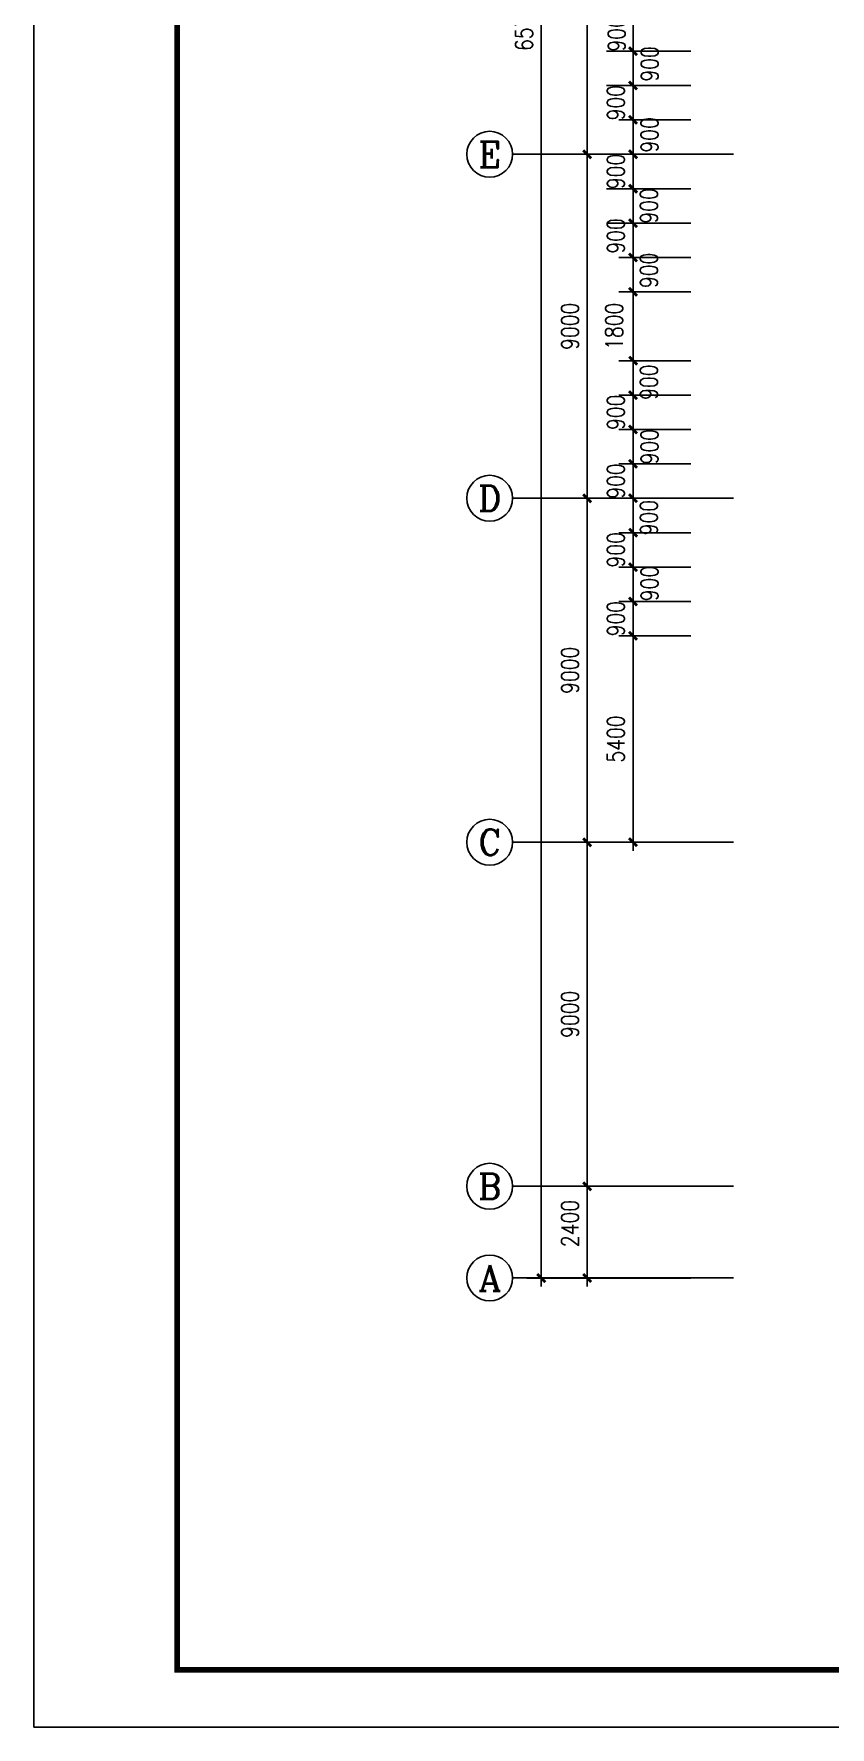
# Model space of a CAD drawing. Extents: x -55219 to 470149, y 494712 to 780039.
# Drawn here: x 78170 to 99004, y 690939 to 735240 of the extents above; entities that cross this region are included whole.
import ezdxf
from ezdxf.enums import TextEntityAlignment as Align

# ---------------------------------------------------------------- set-up
doc = ezdxf.new("R2010")
doc.units = 0
doc.header["$LTSCALE"] = 1500
doc.header["$MEASUREMENT"] = 0
doc.layers.get('0').update_dxf_attribs({"linetype": 'CONTINUOUS'})
doc.layers.get('DEFPOINTS').update_dxf_attribs({"linetype": 'CONTINUOUS'})
for name, color, linetype in [('AXIS', 3, 'CONTINUOUS'), ('AXIS_TEXT', 7, 'CONTINUOUS'), ('PUB_DIM', 3, 'CONTINUOUS'), ('PUB_TITLE', 4, 'CONTINUOUS')]:
    doc.layers.add(name, color=color, linetype=linetype)
doc.styles.add('COMPLEX', font='COMPLEX')
doc.styles.add('DIM_FONT', font='SIMPLEX.shx', dxfattribs={"width": 0.8})
doc.dimstyles.new('AXIS150', dxfattribs={"dimscale": 1.5, "dimtxt": 300, "dimasz": 1, "dimexe": 250, "dimexo": 300, "dimgap": 150, "dimtad": 1, "dimdec": 0, "dimzin": 0, "dimdsep": 46, "dimtxsty": 'DIM_FONT', "dimblk": '_DIMX', "dimcen": 0.09, "dimse1": 1, "dimse2": 1, "dimclrt": 7, "dimadec": 0, "dimazin": 0, "dimtfac": 1, "dimtdec": 0, "dimtix": 1, "dimtmove": 2, "dimatfit": 3, "dimldrblk": '_DIMX', "dimfxl": 1, "dimtolj": 1, "dimtzin": 0, "dimarcsym": 0})
doc.dimstyles.new('DIMA150', dxfattribs={"dimscale": 1.5, "dimtxt": 300, "dimasz": 1, "dimexe": 250, "dimexo": 300, "dimgap": 150, "dimtad": 1, "dimdec": 0, "dimzin": 0, "dimdsep": 46, "dimtxsty": 'DIM_FONT', "dimblk": '_DIMX', "dimcen": 0.09, "dimse1": 1, "dimclrt": 7, "dimadec": 0, "dimazin": 0, "dimtfac": 1, "dimtdec": 0, "dimtix": 1, "dimtmove": 2, "dimatfit": 3, "dimldrblk": '_DIMX', "dimfxl": 1, "dimtolj": 1, "dimtzin": 0, "dimarcsym": 0})
doc.dimstyles.new('DIMB150', dxfattribs={"dimscale": 1.5, "dimtxt": 300, "dimasz": 1, "dimexe": 250, "dimexo": 300, "dimgap": 150, "dimtad": 1, "dimdec": 0, "dimzin": 0, "dimdsep": 46, "dimtxsty": 'DIM_FONT', "dimblk": '_DIMX', "dimcen": 0.09, "dimse2": 1, "dimclrt": 7, "dimadec": 0, "dimazin": 0, "dimtfac": 1, "dimtdec": 0, "dimtix": 1, "dimtmove": 2, "dimatfit": 3, "dimldrblk": '_DIMX', "dimfxl": 1, "dimtolj": 1, "dimtzin": 0, "dimarcsym": 0})
doc.dimstyles.new('DIMN150', dxfattribs={"dimscale": 1.5, "dimtxt": 300, "dimasz": 1, "dimexe": 250, "dimexo": 300, "dimgap": 150, "dimtad": 1, "dimdec": 0, "dimzin": 0, "dimdsep": 46, "dimtxsty": 'DIM_FONT', "dimblk": '_DIMX', "dimcen": 0.09, "dimclrt": 7, "dimadec": 0, "dimazin": 0, "dimtfac": 1, "dimtdec": 0, "dimtix": 1, "dimtmove": 2, "dimatfit": 3, "dimldrblk": '_DIMX', "dimfxl": 1, "dimtolj": 1, "dimtzin": 0, "dimarcsym": 0})

# ---------------------------------------------------------------- blocks, each defined once
blk = doc.blocks.new('_DIMX')
blk.add_line((-150, 0), (150, 0))
at = {"const_width": 50}
blk.add_lwpolyline([(-70, -70), (70, 70)], dxfattribs=at)
blk = doc.blocks.new('*D1117')
at = {"color": 0, "linetype": 'ByBlock'}
for p, q in [((95355, 735690), (93472, 735690)), ((93847, 734792), (93847, 735689)), ((95355, 734790), (93472, 734790))]:
    blk.add_line(p, q, dxfattribs=at)
at = {"layer": 'DEFPOINTS', "color": 0, "linetype": 'ByBlock'}
for p in [(93847, 735690), (95805, 735690), (95805, 734790)]:
    blk.add_point(p, dxfattribs=at)
at = {"color": 0, "linetype": 'ByBlock', "xscale": 1.5, "yscale": 1.5, "zscale": 1.5}
for p, rotation in [((93847, 735690), 90), ((93847, 734790), 270)]:
    blk.add_blockref('_DIMX', p, dxfattribs=dict(at, rotation=rotation))
at = {"color": 7, "linetype": 'ByBlock', "insert": (93418, 735240), "char_height": 450, "attachment_point": 5, "rotation": 90, "style": 'DIM_FONT'}
blk.add_mtext('\\A1;900', dxfattribs=at)
blk = doc.blocks.new('*D1116')
at = {"color": 0, "linetype": 'ByBlock'}
for p, q in [((93150, 734790), (94222, 734790)), ((93847, 733892), (93847, 734789)), ((93150, 733890), (94222, 733890))]:
    blk.add_line(p, q, dxfattribs=at)
at = {"layer": 'DEFPOINTS', "color": 0, "linetype": 'ByBlock'}
for p in [(92700, 734790), (93847, 734790), (92700, 733890)]:
    blk.add_point(p, dxfattribs=at)
at = {"color": 0, "linetype": 'ByBlock', "xscale": 1.5, "yscale": 1.5, "zscale": 1.5}
for p, rotation in [((93847, 734790), 90), ((93847, 733890), 270)]:
    blk.add_blockref('_DIMX', p, dxfattribs=dict(at, rotation=rotation))
at = {"color": 7, "linetype": 'ByBlock', "insert": (94282, 734453), "char_height": 450, "attachment_point": 5, "rotation": 90, "style": 'DIM_FONT'}
blk.add_mtext('\\A1;900', dxfattribs=at)
blk = doc.blocks.new('*D1115')
at = {"color": 0, "linetype": 'ByBlock'}
for p, q in [((95355, 733890), (93472, 733890)), ((93847, 733892), (93847, 733893)), ((93847, 732990), (93847, 733890)), ((95355, 732990), (93472, 732990)), ((93847, 732989), (93847, 732987))]:
    blk.add_line(p, q, dxfattribs=at)
at = {"layer": 'DEFPOINTS', "color": 0, "linetype": 'ByBlock'}
for p in [(93847, 733890), (95805, 733890), (95805, 732990)]:
    blk.add_point(p, dxfattribs=at)
at = {"color": 0, "linetype": 'ByBlock', "xscale": 1.5, "yscale": 1.5, "zscale": 1.5}
for p, rotation in [((93847, 733890), 270), ((93847, 732990), 90)]:
    blk.add_blockref('_DIMX', p, dxfattribs=dict(at, rotation=rotation))
at = {"color": 7, "linetype": 'ByBlock', "insert": (93397, 733440), "char_height": 450, "attachment_point": 5, "rotation": 90, "style": 'DIM_FONT'}
blk.add_mtext('\\A1;900', dxfattribs=at)
blk = doc.blocks.new('*D1114')
at = {"color": 0, "linetype": 'ByBlock'}
for p, q in [((95355, 732990), (93472, 732990)), ((93847, 732092), (93847, 732989))]:
    blk.add_line(p, q, dxfattribs=at)
at = {"layer": 'DEFPOINTS', "color": 0, "linetype": 'ByBlock'}
for p in [(93847, 732990), (95805, 732990), (95805, 732090)]:
    blk.add_point(p, dxfattribs=at)
at = {"color": 0, "linetype": 'ByBlock', "xscale": 1.5, "yscale": 1.5, "zscale": 1.5}
for p, rotation in [((93847, 732990), 90), ((93847, 732090), 270)]:
    blk.add_blockref('_DIMX', p, dxfattribs=dict(at, rotation=rotation))
at = {"color": 7, "linetype": 'ByBlock', "insert": (94279, 732597), "char_height": 450, "attachment_point": 5, "rotation": 90, "style": 'DIM_FONT'}
blk.add_mtext('\\A1;900', dxfattribs=at)
blk = doc.blocks.new('*D1113')
at = {"color": 0, "linetype": 'ByBlock'}
for p, q in [((93847, 732092), (93847, 732093)), ((93847, 731190), (93847, 732090)), ((95355, 731190), (93472, 731190)), ((93847, 731189), (93847, 731187))]:
    blk.add_line(p, q, dxfattribs=at)
at = {"layer": 'DEFPOINTS', "color": 0, "linetype": 'ByBlock'}
for p in [(93847, 732090), (95805, 732090), (95805, 731190)]:
    blk.add_point(p, dxfattribs=at)
at = {"color": 0, "linetype": 'ByBlock', "xscale": 1.5, "yscale": 1.5, "zscale": 1.5}
for p, rotation in [((93847, 732090), 270), ((93847, 731190), 90)]:
    blk.add_blockref('_DIMX', p, dxfattribs=dict(at, rotation=rotation))
at = {"color": 7, "linetype": 'ByBlock', "insert": (93397, 731640), "char_height": 450, "attachment_point": 5, "rotation": 90, "style": 'DIM_FONT'}
blk.add_mtext('\\A1;900', dxfattribs=at)
blk = doc.blocks.new('*D1112')
at = {"color": 0, "linetype": 'ByBlock'}
for p, q in [((93150, 731190), (94222, 731190)), ((93847, 730292), (93847, 731189)), ((93150, 730290), (94222, 730290))]:
    blk.add_line(p, q, dxfattribs=at)
at = {"layer": 'DEFPOINTS', "color": 0, "linetype": 'ByBlock'}
for p in [(92700, 731190), (93847, 731190), (92700, 730290)]:
    blk.add_point(p, dxfattribs=at)
at = {"color": 0, "linetype": 'ByBlock', "xscale": 1.5, "yscale": 1.5, "zscale": 1.5}
for p, rotation in [((93847, 731190), 90), ((93847, 730290), 270)]:
    blk.add_blockref('_DIMX', p, dxfattribs=dict(at, rotation=rotation))
at = {"color": 7, "linetype": 'ByBlock', "insert": (94262, 730740), "char_height": 450, "attachment_point": 5, "rotation": 90, "style": 'DIM_FONT'}
blk.add_mtext('\\A1;900', dxfattribs=at)
blk = doc.blocks.new('*D1111')
at = {"color": 0, "linetype": 'ByBlock'}
for p, q in [((95355, 730290), (93472, 730290)), ((93847, 729392), (93847, 730289)), ((95355, 729390), (93472, 729390))]:
    blk.add_line(p, q, dxfattribs=at)
at = {"layer": 'DEFPOINTS', "color": 0, "linetype": 'ByBlock'}
for p in [(93847, 730290), (95805, 730290), (95805, 729390)]:
    blk.add_point(p, dxfattribs=at)
at = {"color": 0, "linetype": 'ByBlock', "xscale": 1.5, "yscale": 1.5, "zscale": 1.5}
for p, rotation in [((93847, 730290), 90), ((93847, 729390), 270)]:
    blk.add_blockref('_DIMX', p, dxfattribs=dict(at, rotation=rotation))
at = {"color": 7, "linetype": 'ByBlock', "insert": (93398, 729953), "char_height": 450, "attachment_point": 5, "rotation": 90, "style": 'DIM_FONT'}
blk.add_mtext('\\A1;900', dxfattribs=at)
blk = doc.blocks.new('*D1110')
at = {"color": 0, "linetype": 'ByBlock'}
for p, q in [((95355, 729390), (93472, 729390)), ((93847, 728492), (93847, 729389)), ((95355, 728490), (93472, 728490))]:
    blk.add_line(p, q, dxfattribs=at)
at = {"layer": 'DEFPOINTS', "color": 0, "linetype": 'ByBlock'}
for p in [(93847, 729390), (95805, 729390), (95805, 728490)]:
    blk.add_point(p, dxfattribs=at)
at = {"color": 0, "linetype": 'ByBlock', "xscale": 1.5, "yscale": 1.5, "zscale": 1.5}
for p, rotation in [((93847, 729390), 90), ((93847, 728490), 270)]:
    blk.add_blockref('_DIMX', p, dxfattribs=dict(at, rotation=rotation))
at = {"color": 7, "linetype": 'ByBlock', "insert": (94262, 729053), "char_height": 450, "attachment_point": 5, "rotation": 90, "style": 'DIM_FONT'}
blk.add_mtext('\\A1;900', dxfattribs=at)
blk = doc.blocks.new('*D1109')
at = {"color": 0, "linetype": 'ByBlock'}
for p, q in [((95355, 728490), (93472, 728490)), ((93847, 726692), (93847, 728489)), ((95355, 726690), (93472, 726690))]:
    blk.add_line(p, q, dxfattribs=at)
at = {"layer": 'DEFPOINTS', "color": 0, "linetype": 'ByBlock'}
for p in [(93847, 728490), (95805, 728490), (95805, 726690)]:
    blk.add_point(p, dxfattribs=at)
at = {"color": 0, "linetype": 'ByBlock', "xscale": 1.5, "yscale": 1.5, "zscale": 1.5}
for p, rotation in [((93847, 728490), 90), ((93847, 726690), 270)]:
    blk.add_blockref('_DIMX', p, dxfattribs=dict(at, rotation=rotation))
at = {"color": 7, "linetype": 'ByBlock', "insert": (93352, 727590), "char_height": 450, "attachment_point": 5, "rotation": 90, "style": 'DIM_FONT'}
blk.add_mtext('\\A1;1800', dxfattribs=at)
blk = doc.blocks.new('*D1108')
at = {"color": 0, "linetype": 'ByBlock'}
for p, q in [((95355, 726690), (93472, 726690)), ((93847, 725792), (93847, 726689)), ((95355, 725790), (93472, 725790))]:
    blk.add_line(p, q, dxfattribs=at)
at = {"layer": 'DEFPOINTS', "color": 0, "linetype": 'ByBlock'}
for p in [(93847, 726690), (95805, 726690), (95805, 725790)]:
    blk.add_point(p, dxfattribs=at)
at = {"color": 0, "linetype": 'ByBlock', "xscale": 1.5, "yscale": 1.5, "zscale": 1.5}
for p, rotation in [((93847, 726690), 90), ((93847, 725790), 270)]:
    blk.add_blockref('_DIMX', p, dxfattribs=dict(at, rotation=rotation))
at = {"color": 7, "linetype": 'ByBlock', "insert": (94262, 726128), "char_height": 450, "attachment_point": 5, "rotation": 90, "style": 'DIM_FONT'}
blk.add_mtext('\\A1;900', dxfattribs=at)
blk = doc.blocks.new('*D1107')
at = {"color": 0, "linetype": 'ByBlock'}
for p, q in [((95355, 725790), (93472, 725790)), ((93847, 724892), (93847, 725789)), ((95355, 724890), (93472, 724890))]:
    blk.add_line(p, q, dxfattribs=at)
at = {"layer": 'DEFPOINTS', "color": 0, "linetype": 'ByBlock'}
for p in [(93847, 725790), (95805, 725790), (95805, 724890)]:
    blk.add_point(p, dxfattribs=at)
at = {"color": 0, "linetype": 'ByBlock', "xscale": 1.5, "yscale": 1.5, "zscale": 1.5}
for p, rotation in [((93847, 725790), 90), ((93847, 724890), 270)]:
    blk.add_blockref('_DIMX', p, dxfattribs=dict(at, rotation=rotation))
at = {"color": 7, "linetype": 'ByBlock', "insert": (93398, 725340), "char_height": 450, "attachment_point": 5, "rotation": 90, "style": 'DIM_FONT'}
blk.add_mtext('\\A1;900', dxfattribs=at)
blk = doc.blocks.new('*D1106')
at = {"color": 0, "linetype": 'ByBlock'}
for p, q in [((95355, 724890), (93472, 724890)), ((93847, 723992), (93847, 724889)), ((95355, 723990), (93472, 723990))]:
    blk.add_line(p, q, dxfattribs=at)
at = {"layer": 'DEFPOINTS', "color": 0, "linetype": 'ByBlock'}
for p in [(93847, 724890), (95805, 724890), (95805, 723990)]:
    blk.add_point(p, dxfattribs=at)
at = {"color": 0, "linetype": 'ByBlock', "xscale": 1.5, "yscale": 1.5, "zscale": 1.5}
for p, rotation in [((93847, 724890), 90), ((93847, 723990), 270)]:
    blk.add_blockref('_DIMX', p, dxfattribs=dict(at, rotation=rotation))
at = {"color": 7, "linetype": 'ByBlock', "insert": (94279, 724440), "char_height": 450, "attachment_point": 5, "rotation": 90, "style": 'DIM_FONT'}
blk.add_mtext('\\A1;900', dxfattribs=at)
blk = doc.blocks.new('*D1105')
at = {"color": 0, "linetype": 'ByBlock'}
for p, q in [((95355, 723990), (93472, 723990)), ((93847, 723992), (93847, 723993)), ((93847, 723090), (93847, 723990)), ((93847, 723089), (93847, 723087))]:
    blk.add_line(p, q, dxfattribs=at)
at = {"layer": 'DEFPOINTS', "color": 0, "linetype": 'ByBlock'}
for p in [(93847, 723990), (95805, 723990), (95805, 723090)]:
    blk.add_point(p, dxfattribs=at)
at = {"color": 0, "linetype": 'ByBlock', "xscale": 1.5, "yscale": 1.5, "zscale": 1.5}
for p, rotation in [((93847, 723990), 270), ((93847, 723090), 90)]:
    blk.add_blockref('_DIMX', p, dxfattribs=dict(at, rotation=rotation))
at = {"color": 7, "linetype": 'ByBlock', "insert": (93397, 723540), "char_height": 450, "attachment_point": 5, "rotation": 90, "style": 'DIM_FONT'}
blk.add_mtext('\\A1;900', dxfattribs=at)
blk = doc.blocks.new('*D1104')
at = {"color": 0, "linetype": 'ByBlock'}
for p, q in [((93847, 722192), (93847, 723089)), ((95355, 722190), (93472, 722190))]:
    blk.add_line(p, q, dxfattribs=at)
at = {"layer": 'DEFPOINTS', "color": 0, "linetype": 'ByBlock'}
for p in [(93847, 723090), (95805, 723090), (95805, 722190)]:
    blk.add_point(p, dxfattribs=at)
at = {"color": 0, "linetype": 'ByBlock', "xscale": 1.5, "yscale": 1.5, "zscale": 1.5}
for p, rotation in [((93847, 723090), 90), ((93847, 722190), 270)]:
    blk.add_blockref('_DIMX', p, dxfattribs=dict(at, rotation=rotation))
at = {"color": 7, "linetype": 'ByBlock', "insert": (94261, 722584), "char_height": 450, "attachment_point": 5, "rotation": 90, "style": 'DIM_FONT'}
blk.add_mtext('\\A1;900', dxfattribs=at)
blk = doc.blocks.new('*D1103')
at = {"color": 0, "linetype": 'ByBlock'}
for p, q in [((95355, 722190), (93472, 722190)), ((93847, 722192), (93847, 722193)), ((93847, 721290), (93847, 722190)), ((95355, 721290), (93472, 721290)), ((93847, 721289), (93847, 721287))]:
    blk.add_line(p, q, dxfattribs=at)
at = {"layer": 'DEFPOINTS', "color": 0, "linetype": 'ByBlock'}
for p in [(93847, 722190), (95805, 722190), (95805, 721290)]:
    blk.add_point(p, dxfattribs=at)
at = {"color": 0, "linetype": 'ByBlock', "xscale": 1.5, "yscale": 1.5, "zscale": 1.5}
for p, rotation in [((93847, 722190), 270), ((93847, 721290), 90)]:
    blk.add_blockref('_DIMX', p, dxfattribs=dict(at, rotation=rotation))
at = {"color": 7, "linetype": 'ByBlock', "insert": (93397, 721740), "char_height": 450, "attachment_point": 5, "rotation": 90, "style": 'DIM_FONT'}
blk.add_mtext('\\A1;900', dxfattribs=at)
blk = doc.blocks.new('*D1102')
at = {"color": 0, "linetype": 'ByBlock'}
for p, q in [((95355, 721290), (93472, 721290)), ((93847, 720392), (93847, 721289)), ((95355, 720390), (93472, 720390))]:
    blk.add_line(p, q, dxfattribs=at)
at = {"layer": 'DEFPOINTS', "color": 0, "linetype": 'ByBlock'}
for p in [(93847, 721290), (95805, 721290), (95805, 720390)]:
    blk.add_point(p, dxfattribs=at)
at = {"color": 0, "linetype": 'ByBlock', "xscale": 1.5, "yscale": 1.5, "zscale": 1.5}
for p, rotation in [((93847, 721290), 90), ((93847, 720390), 270)]:
    blk.add_blockref('_DIMX', p, dxfattribs=dict(at, rotation=rotation))
at = {"color": 7, "linetype": 'ByBlock', "insert": (94279, 720859), "char_height": 450, "attachment_point": 5, "rotation": 90, "style": 'DIM_FONT'}
blk.add_mtext('\\A1;900', dxfattribs=at)
blk = doc.blocks.new('*D1101')
at = {"color": 0, "linetype": 'ByBlock'}
for p, q in [((95355, 720390), (93472, 720390)), ((93847, 720392), (93847, 720393)), ((93847, 719490), (93847, 720390)), ((95355, 719490), (93472, 719490)), ((93847, 719489), (93847, 719487))]:
    blk.add_line(p, q, dxfattribs=at)
at = {"layer": 'DEFPOINTS', "color": 0, "linetype": 'ByBlock'}
for p in [(93847, 720390), (95805, 720390), (95805, 719490)]:
    blk.add_point(p, dxfattribs=at)
at = {"color": 0, "linetype": 'ByBlock', "xscale": 1.5, "yscale": 1.5, "zscale": 1.5}
for p, rotation in [((93847, 720390), 270), ((93847, 719490), 90)]:
    blk.add_blockref('_DIMX', p, dxfattribs=dict(at, rotation=rotation))
at = {"color": 7, "linetype": 'ByBlock', "insert": (93397, 719940), "char_height": 450, "attachment_point": 5, "rotation": 90, "style": 'DIM_FONT'}
blk.add_mtext('\\A1;900', dxfattribs=at)
blk = doc.blocks.new('*D1100')
at = {"color": 0, "linetype": 'ByBlock'}
for p, q in [((95355, 719490), (93472, 719490)), ((93847, 714092), (93847, 719489))]:
    blk.add_line(p, q, dxfattribs=at)
at = {"layer": 'DEFPOINTS', "color": 0, "linetype": 'ByBlock'}
for p in [(93847, 719490), (95805, 719490), (95805, 714090)]:
    blk.add_point(p, dxfattribs=at)
at = {"color": 0, "linetype": 'ByBlock', "xscale": 1.5, "yscale": 1.5, "zscale": 1.5}
for p, rotation in [((93847, 719490), 90), ((93847, 714090), 270)]:
    blk.add_blockref('_DIMX', p, dxfattribs=dict(at, rotation=rotation))
at = {"color": 7, "linetype": 'ByBlock', "insert": (93397, 716790), "char_height": 450, "attachment_point": 5, "rotation": 90, "style": 'DIM_FONT'}
blk.add_mtext('\\A1;5400', dxfattribs=at)
blk = doc.blocks.new('*D1032')
at = {"color": 0, "linetype": 'ByBlock'}
blk.add_line((92647, 714089), (92647, 705092), dxfattribs=at)
at = {"layer": 'DEFPOINTS', "color": 0, "linetype": 'ByBlock'}
for p in [(96474, 714090), (92647, 705090), (96474, 705090)]:
    blk.add_point(p, dxfattribs=at)
at = {"color": 0, "linetype": 'ByBlock', "xscale": 1.5, "yscale": 1.5, "zscale": 1.5}
for p, rotation in [((92647, 714090), 90), ((92647, 705090), 270)]:
    blk.add_blockref('_DIMX', p, dxfattribs=dict(at, rotation=rotation))
at = {"color": 7, "linetype": 'ByBlock', "insert": (92197, 709590), "char_height": 450, "attachment_point": 5, "rotation": 90, "style": 'DIM_FONT'}
blk.add_mtext('\\A1;9000', dxfattribs=at)
blk = doc.blocks.new('_AXISO')
blk.add_circle((0, 0), 0.5)
at = {"layer": 'AXIS_TEXT', "style": 'COMPLEX', "width": 1.041667}
blk.add_attdef('A', text='', height=0.56, dxfattribs=at).set_placement((-0.25, -0.28), (0.25, -0.28), align=Align.FIT)
blk = doc.blocks.new('*D1031')
at = {"color": 0, "linetype": 'ByBlock'}
blk.add_line((92647, 705089), (92647, 702692), dxfattribs=at)
at = {"layer": 'DEFPOINTS', "color": 0, "linetype": 'ByBlock'}
for p in [(96474, 705090), (92647, 702690), (96474, 702690)]:
    blk.add_point(p, dxfattribs=at)
at = {"color": 0, "linetype": 'ByBlock', "xscale": 1.5, "yscale": 1.5, "zscale": 1.5}
for p, rotation in [((92647, 705090), 90), ((92647, 702690), 270)]:
    blk.add_blockref('_DIMX', p, dxfattribs=dict(at, rotation=rotation))
at = {"color": 7, "linetype": 'ByBlock', "insert": (92197, 704115), "char_height": 450, "attachment_point": 5, "rotation": 90, "style": 'DIM_FONT'}
blk.add_mtext('\\A1;2400', dxfattribs=at)
blk = doc.blocks.new('*D1030')
at = {"color": 0, "linetype": 'ByBlock'}
for p, q in [((95355, 768439), (91072, 768439)), ((91447, 768437), (91447, 702690)), ((95355, 702689), (91072, 702689))]:
    blk.add_line(p, q, dxfattribs=at)
at = {"layer": 'DEFPOINTS', "color": 0, "linetype": 'ByBlock'}
for p in [(95805, 768439), (91447, 702689), (95805, 702689)]:
    blk.add_point(p, dxfattribs=at)
at = {"color": 0, "linetype": 'ByBlock', "xscale": 1.5, "yscale": 1.5, "zscale": 1.5}
for p, rotation in [((91447, 768439), 90), ((91447, 702689), 270)]:
    blk.add_blockref('_DIMX', p, dxfattribs=dict(at, rotation=rotation))
at = {"color": 7, "linetype": 'ByBlock', "insert": (90997, 735564), "char_height": 450, "attachment_point": 5, "rotation": 90, "style": 'DIM_FONT'}
blk.add_mtext('\\A1;65750', dxfattribs=at)
blk = doc.blocks.new('*D1029')
at = {"color": 0, "linetype": 'ByBlock'}
blk.add_line((92647, 723089), (92647, 714092), dxfattribs=at)
at = {"layer": 'DEFPOINTS', "color": 0, "linetype": 'ByBlock'}
for p in [(96474, 723090), (92647, 714090), (96474, 714090)]:
    blk.add_point(p, dxfattribs=at)
at = {"color": 0, "linetype": 'ByBlock', "xscale": 1.5, "yscale": 1.5, "zscale": 1.5}
for p, rotation in [((92647, 723090), 90), ((92647, 714090), 270)]:
    blk.add_blockref('_DIMX', p, dxfattribs=dict(at, rotation=rotation))
at = {"color": 7, "linetype": 'ByBlock', "insert": (92197, 718590), "char_height": 450, "attachment_point": 5, "rotation": 90, "style": 'DIM_FONT'}
blk.add_mtext('\\A1;9000', dxfattribs=at)
blk = doc.blocks.new('*D1028')
at = {"color": 0, "linetype": 'ByBlock'}
blk.add_line((92647, 732089), (92647, 723092), dxfattribs=at)
at = {"layer": 'DEFPOINTS', "color": 0, "linetype": 'ByBlock'}
for p in [(96474, 732090), (92647, 723090), (96474, 723090)]:
    blk.add_point(p, dxfattribs=at)
at = {"color": 0, "linetype": 'ByBlock', "xscale": 1.5, "yscale": 1.5, "zscale": 1.5}
for p, rotation in [((92647, 732090), 90), ((92647, 723090), 270)]:
    blk.add_blockref('_DIMX', p, dxfattribs=dict(at, rotation=rotation))
at = {"color": 7, "linetype": 'ByBlock', "insert": (92197, 727590), "char_height": 450, "attachment_point": 5, "rotation": 90, "style": 'DIM_FONT'}
blk.add_mtext('\\A1;9000', dxfattribs=at)
blk = doc.blocks.new('*D1027')
at = {"color": 0, "linetype": 'ByBlock'}
blk.add_line((92647, 741089), (92647, 732092), dxfattribs=at)
at = {"layer": 'DEFPOINTS', "color": 0, "linetype": 'ByBlock'}
for p in [(96474, 741090), (92647, 732090), (96474, 732090)]:
    blk.add_point(p, dxfattribs=at)
at = {"color": 0, "linetype": 'ByBlock', "xscale": 1.5, "yscale": 1.5, "zscale": 1.5}
for p, rotation in [((92647, 741090), 90), ((92647, 732090), 270)]:
    blk.add_blockref('_DIMX', p, dxfattribs=dict(at, rotation=rotation))
at = {"color": 7, "linetype": 'ByBlock', "insert": (92197, 736590), "char_height": 450, "attachment_point": 5, "rotation": 90, "style": 'DIM_FONT'}
blk.add_mtext('\\A1;9000', dxfattribs=at)

msp = doc.modelspace()

# ---------------------------------------------------------------- linework, layer by layer
at = {"layer": 'AXIS'}
for p, q in [((90696.8, 732090.4), (96474.2, 732090.4)), ((90696.8, 723090.4), (96474.2, 723090.4)), ((90696.8, 714090.4), (96474.2, 714090.4)), ((90696.8, 705090.4), (96474.2, 705090.4)), ((90696.8, 702690.4), (96474.2, 702690.4))]:
    msp.add_line(p, q, dxfattribs=at)
at = {"layer": 'PUB_TITLE'}
msp.add_lwpolyline([(78169.5, 690938.8), (78169.5, 780038.8), (204319.5, 780038.8), (204319.5, 690938.8)], close=True, dxfattribs=at)
at = {"layer": 'PUB_TITLE', "const_width": 150}
msp.add_lwpolyline([(81919.5, 692438.8), (202819.5, 692438.8), (202819.5, 778538.8), (81919.5, 778538.8)], close=True, dxfattribs=at)

# ---------------------------------------------------------------- block references
at = {"layer": 'AXIS'}
ref = msp.add_blockref('_AXISO', (90096.8, 732090.4), dxfattribs=dict(at, xscale=1200, yscale=1200, zscale=1200))
ref.add_attrib('A', 'E', dxfattribs={"layer": 'AXIS_TEXT', "height": 672, "rotation": 360, "style": 'COMPLEX', "width": 1.171875}).set_placement((89796.8, 731754.4), (90396.8, 731754.4), align=Align.FIT)
ref = msp.add_blockref('_AXISO', (90096.8, 723090.4), dxfattribs=dict(at, xscale=1200, yscale=1200, zscale=1200))
ref.add_attrib('A', 'D', dxfattribs={"layer": 'AXIS_TEXT', "height": 672, "rotation": 360, "style": 'COMPLEX', "width": 1.102941}).set_placement((89796.8, 722754.4), (90396.8, 722754.4), align=Align.FIT)
ref = msp.add_blockref('_AXISO', (90096.8, 714090.4), dxfattribs=dict(at, xscale=1200, yscale=1200, zscale=1200))
ref.add_attrib('A', 'C', dxfattribs={"layer": 'AXIS_TEXT', "height": 672, "style": 'COMPLEX', "width": 1.25}).set_placement((89796.8, 713754.4), (90396.8, 713754.4), align=Align.FIT)
ref = msp.add_blockref('_AXISO', (90096.8, 705090.4), dxfattribs=dict(at, xscale=1200, yscale=1200, zscale=1200))
ref.add_attrib('A', 'B', dxfattribs={"layer": 'AXIS_TEXT', "height": 672, "style": 'COMPLEX', "width": 1.102941}).set_placement((89796.8, 704754.4), (90396.8, 704754.4), align=Align.FIT)
at = {"layer": 'AXIS', "xscale": 1200, "yscale": 1200, "zscale": 1200}
msp.add_blockref('_AXISO', (90096.8, 702690.4), dxfattribs=at).add_auto_attribs({'A': 'A'})

# ---------------------------------------------------------------- dimensions: what is measured, and where the dimension line sits
at = {"layer": 'AXIS'}
for base, p1, p2, picture, middle in [((92646.8, 732090.4), (96474.2, 741090.4), (96474.2, 732090.4), '*D1027', (92196.8, 736590.4)), ((92646.8, 723090.4), (96474.2, 732090.4), (96474.2, 723090.4), '*D1028', (92196.8, 727590.4)), ((92646.8, 714090.4), (96474.2, 723090.4), (96474.2, 714090.4), '*D1029', (92196.8, 718590.4)), ((92646.8, 705090.4), (96474.2, 714090.4), (96474.2, 705090.4), '*D1032', (92196.8, 709590.4)), ((92646.8, 702690.4), (96474.2, 705090.4), (96474.2, 702690.4), '*D1031', (92196.8, 704115.4))]:
    dim = msp.add_linear_dim(base=base, p1=p1, p2=p2, angle=90, dimstyle='AXIS150', dxfattribs=at)
    dim.commit()
    dim.dimension.update_dxf_attribs({"geometry": picture, "text_midpoint": middle, "dimtype": 160})
at = {"layer": 'PUB_DIM'}
for p1, p2, distance, dimstyle, picture, middle in [((95804.9, 768438.9), (95804.9, 702688.9), -4358.1, 'DIMN150', '*D1030', (90996.8, 735563.9)), ((95804.9, 732990.4), (95804.9, 733890.4), 1958.1, 'DIMN150', '*D1115', (93396.8, 733440.4)), ((95804.9, 731190.4), (95804.9, 732090.4), 1958.1, 'DIMB150', '*D1113', (93396.8, 731640.4)), ((95804.9, 723090.4), (95804.9, 723990.4), 1958.1, 'DIMA150', '*D1105', (93396.8, 723540.4)), ((95804.9, 721290.4), (95804.9, 722190.4), 1958.1, 'DIMN150', '*D1103', (93396.8, 721740.4)), ((95804.9, 719490.4), (95804.9, 720390.4), 1958.1, 'DIMN150', '*D1101', (93396.8, 719940.4)), ((95804.9, 714090.4), (95804.9, 719490.4), 1958.1, 'DIMA150', '*D1100', (93396.8, 716790.4))]:
    dim = msp.add_aligned_dim(p1=p1, p2=p2, distance=distance, dimstyle=dimstyle, dxfattribs=at)
    dim.commit()
    dim.dimension.update_dxf_attribs({"geometry": picture, "text_midpoint": middle})
for base, p1, p2, dimstyle, picture, middle in [((93846.8, 735690.4), (95804.9, 734790.4), (95804.9, 735690.4), 'DIMN150', '*D1117', (93418.1, 735240.4)), ((93846.8, 734790.4), (92699.5, 733890.4), (92699.5, 734790.4), 'DIMN150', '*D1116', (94281.7, 734452.9)), ((93846.8, 732990.4), (95804.9, 732090.4), (95804.9, 732990.4), 'DIMA150', '*D1114', (94278.8, 732596.6)), ((93846.8, 731190.4), (92699.5, 730290.4), (92699.5, 731190.4), 'DIMN150', '*D1112', (94261.9, 730740.4)), ((93846.8, 730290.4), (95804.9, 729390.4), (95804.9, 730290.4), 'DIMN150', '*D1111', (93398.3, 729952.9)), ((93846.8, 729390.4), (95804.9, 728490.4), (95804.9, 729390.4), 'DIMN150', '*D1110', (94261.9, 729052.9)), ((93846.8, 728490.4), (95804.9, 726690.4), (95804.9, 728490.4), 'DIMN150', '*D1109', (93352, 727590.4)), ((93846.8, 726690.4), (95804.9, 725790.4), (95804.9, 726690.4), 'DIMN150', '*D1108', (94261.9, 726127.9)), ((93846.8, 725790.4), (95804.9, 724890.4), (95804.9, 725790.4), 'DIMN150', '*D1107', (93398.3, 725340.4)), ((93846.8, 724890.4), (95804.9, 723990.4), (95804.9, 724890.4), 'DIMN150', '*D1106', (94278.8, 724440.4)), ((93846.8, 723090.4), (95804.9, 722190.4), (95804.9, 723090.4), 'DIMB150', '*D1104', (94261.5, 722584.1)), ((93846.8, 721290.4), (95804.9, 720390.4), (95804.9, 721290.4), 'DIMN150', '*D1102', (94278.8, 720859.1))]:
    dim = msp.add_linear_dim(base=base, p1=p1, p2=p2, angle=90, dimstyle=dimstyle, dxfattribs=at)
    dim.commit()
    dim.dimension.update_dxf_attribs({"geometry": picture, "text_midpoint": middle, "dimtype": 161})

doc.saveas('drawing.dxf')
